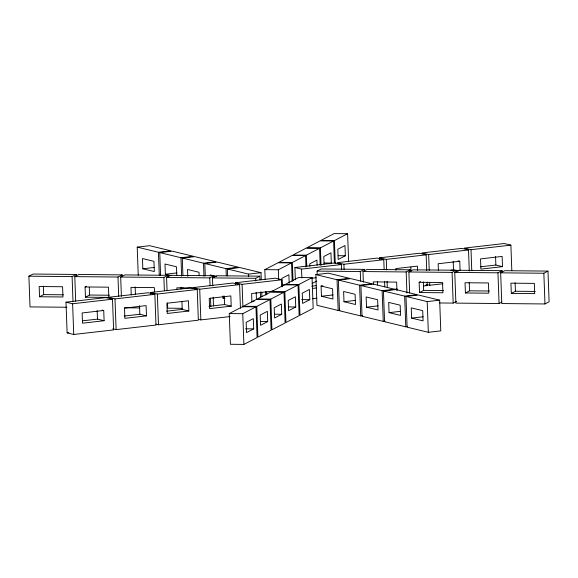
<?xml version="1.0" encoding="UTF-8"?>
<svg xmlns="http://www.w3.org/2000/svg" width="578" height="578" viewBox="0 0 578 578"><rect width="100%" height="100%" fill="white"/><g stroke="black" fill="none" stroke-linecap="round" stroke-linejoin="round"><path stroke-width="0.87" d="M66.918 307.25L30.027 306.904L28.9 276.19L33.025 274.044L76.217 274.449L76.282 276.205M28.9 276.19L72.098 276.595L76.217 274.449M75.696 301.189L74.793 276.624L78.919 274.478L122.11 274.882L122.175 276.638M39.55 296.76L62.944 296.976L62.569 286.746L39.174 286.522L39.55 296.76L43.675 294.614L63.472 294.794M85.074 286.955L108.462 287.172L108.837 297.403L85.443 297.186L85.074 286.955L86.447 286.24M74.793 276.624L117.991 277.028L122.11 274.882M121.394 296.355L120.686 277.05L124.812 274.904L168.01 275.309L168.075 277.064M85.443 297.186L89.568 295.04L109.365 295.228M120.686 277.05L163.885 277.454L168.01 275.309M167.064 290.64L166.58 277.483L170.705 275.338L213.903 275.742L213.968 277.498M166.58 277.483L209.778 277.888L213.903 275.742M212.769 285.807L212.48 277.91L216.598 275.764L259.797 276.168L259.927 279.68M265.179 279.297L264.825 269.644L278.025 262.773L291.522 262.903L292.201 281.327M212.48 277.91L255.671 278.314L259.797 276.168M223.036 295.914L223.13 298.472L224.502 297.757M264.825 269.644L278.329 269.767L291.522 262.903M305.545 255.606L292.049 255.483L278.849 262.347L292.345 262.47L305.545 255.606L305.964 267.014M319.569 248.309L306.073 248.186L292.873 255.05L306.369 255.18L319.569 248.309L320.176 264.984M333.593 241.019L320.089 240.889L306.896 247.76L320.393 247.883L333.593 241.019L334.395 262.954M347.609 233.722L334.113 233.591L320.913 240.462L334.416 240.585L347.609 233.722L348.642 261.798M229.264 313.572L242.457 306.701L255.96 306.831L257.087 337.538L243.887 344.409L230.391 344.278L229.264 313.572L242.76 313.695L255.96 306.831M269.977 299.534L256.48 299.411L243.287 306.275L256.784 306.398L269.977 299.534L271.104 330.24L257.911 337.111L256.784 306.398M284.528 284.817L271.328 291.68L284.824 291.811L298.024 284.94L299.151 315.653L285.951 322.517L284.824 291.811M329.727 263.886L331.317 263.062L330.941 252.832L323.796 256.545L324.077 264.218M345.341 255.765L338.188 259.486L337.812 249.255L344.965 245.534L345.341 255.765L338.137 255.7M317.206 274.629L317.076 271.118L321.202 268.972L364.4 269.377L364.458 271.133M270.807 299.108L284 292.237L285.127 322.95L271.927 329.814L270.807 299.108L257.304 298.978L270.504 292.114L284 292.237M298.848 284.513L312.048 277.65L313.175 308.356L299.975 315.227L298.848 284.513L285.351 284.39L298.544 277.519L312.048 277.65M312.156 283.466L316.809 281.038M317.076 271.118L360.275 271.523L364.4 269.377M363.36 282.078L362.97 271.552L367.095 269.406L410.293 269.81L410.358 271.566M253.684 328.875L246.539 332.596L246.163 322.358L253.309 318.644L253.684 328.875L245.585 328.795M267.708 321.578L260.555 325.298L260.187 315.068L267.332 311.347L267.708 321.578L260.505 321.512M281.724 314.28L274.579 318.001L274.203 307.771L281.349 304.05L281.724 314.28L274.528 314.215M295.748 306.99L288.603 310.704L288.227 300.473L295.372 296.76L295.748 306.99L288.552 306.918M309.772 299.693L302.626 303.414L302.251 293.176L309.396 289.462L309.772 299.693L301.673 299.614M362.97 271.552L406.168 271.956L410.293 269.81M409.636 293.039L408.87 271.978L412.988 269.832L456.187 270.237L456.252 271.992M419.144 282.31L442.538 282.534L442.907 292.764L419.52 292.54L419.144 282.31L420.517 281.594M408.87 271.978L452.061 272.382L456.187 270.237M501.834 302.092L499.081 303.522L455.89 303.118L454.763 272.411L458.881 270.266L502.08 270.67L502.145 272.426M419.52 292.54L423.645 290.394L443.434 290.582M454.763 272.411L497.954 272.816L502.08 270.67M500.656 272.838L504.782 270.692L547.973 271.096L549.1 301.81L544.975 303.956L501.783 303.551L500.656 272.838L543.847 273.242L547.973 271.096M465.413 292.974L488.807 293.191L488.432 282.96L465.037 282.743L465.413 292.974L469.538 290.828L489.328 291.009M439.692 302.966L453.188 303.096L456.627 301.304M511.306 293.4L534.701 293.624L534.325 283.386L510.93 283.169L511.306 293.4L515.432 291.254L535.228 291.442M137.217 247.124L149.673 245.701L170.886 250.838L158.423 252.268L137.217 247.124L138.243 275.207M159.752 252.586L172.215 251.163L193.428 256.3L180.965 257.73L159.752 252.586L160.59 275.403M182.287 258.048L194.75 256.625L215.962 261.762L203.499 263.192L182.287 258.048L182.93 275.598M142.831 268.777L154.312 271.559L153.936 261.328L142.455 258.547L142.831 268.777L154.398 267.448M204.829 263.51L217.285 262.087L238.497 267.224L226.034 268.654L204.829 263.51L205.277 275.8M176.789 275.316L176.478 266.79L164.99 264.009L165.366 274.239L176.933 272.91M227.624 275.995L227.364 268.972L239.827 267.549L261.032 272.686L261.292 279.709M295.358 279.795L294.91 267.513L334.785 262.947L341.417 264.551L341.605 269.818M379.71 259.558L379.645 257.802L419.52 253.236L426.152 254.84L426.73 270.634M227.364 268.972L248.576 274.116L261.032 272.686M294.91 267.513L301.543 269.117L341.417 264.551M383.785 259.695L377.152 258.091L337.277 262.658L343.91 264.262L383.785 259.695L384.139 269.348M379.645 257.802L386.277 259.406L426.152 254.84M468.52 249.985L461.887 248.381L422.012 252.947L428.645 254.551L468.52 249.985L469.285 271.046M510.887 245.13L504.254 243.526L464.38 248.092L471.012 249.696L510.887 245.13L511.819 270.576M183.869 288.234L180.394 288.032M65.993 302.164L105.868 297.591L112.493 299.194L113.62 329.908L73.746 334.474L67.113 332.87L65.993 302.164L72.618 303.768L112.493 299.194M150.786 294.202L150.728 292.454L190.603 287.88L197.228 289.484L198.355 320.198L158.48 324.764L155.995 324.164M235.521 284.492L235.456 282.743L275.338 278.17L281.963 279.774L282.223 286.796M315.841 274.601L328.297 273.17L349.509 278.314L337.046 279.745L315.841 274.601L316.968 305.314L338.173 310.451L339.958 310.249M154.861 294.339L148.235 292.735L108.361 297.309L114.986 298.913L154.861 294.339L155.988 325.053L116.113 329.619L112.797 328.817M150.728 292.454L157.353 294.058L197.228 289.484M239.595 284.629L232.97 283.025L193.095 287.598L199.721 289.202L239.595 284.629L240.462 308.32M235.456 282.743L242.088 284.347L281.963 279.774M311.918 278.213L316.238 277.715M460.095 270.649L459.748 261.27L438.16 263.749L438.406 270.569M338.376 280.063L350.839 278.632L372.051 283.776L359.588 285.207L338.376 280.063L339.503 310.776L360.715 315.913L362.493 315.711M311.715 286.146L316.029 285.648M450.905 270.193L453.499 269.897L458.47 271.104M480.318 266.819L495.866 265.042L502.492 266.646L502.116 256.415L480.528 258.893L480.903 269.124L502.492 266.646M103.729 310.487L82.134 312.958L82.51 323.189L104.105 320.718L103.729 310.487L102.075 310.083M273.199 291.066L251.603 293.537L251.914 302.063M321.079 286.016L332.567 288.805L332.935 299.036L321.455 296.254L321.079 286.016L322.856 285.814M312.293 288.444L316.614 287.952M385.027 321.173L383.25 321.375L362.038 316.238L360.91 285.525L373.374 284.101L394.586 289.238M82.791 320.79L97.472 319.107L104.105 320.718M124.292 316.036L139.84 314.251L146.472 315.863L146.097 305.632L124.501 308.103L124.877 318.334L146.472 315.863M166.659 311.181L182.207 309.396L188.84 311.007L188.464 300.777L166.869 303.248L167.244 313.478L188.84 311.007M209.026 306.326L224.575 304.541L231.207 306.152L230.832 295.922L209.236 298.393L209.612 308.623L231.207 306.152M251.394 301.47L253.988 301.174M321.455 296.254L333.022 294.925M312.416 298.71L316.845 298.205M360.91 285.525L382.123 290.669L397.151 289M423.732 285.958L427.272 285.546L427.149 282.042M426.456 284.463L429.765 285.265L443.059 283.74M383.452 290.987L395.908 289.564L417.121 294.701L404.658 296.131L383.452 290.987L384.572 321.7L405.785 326.837L407.569 326.635M67.113 332.87L68.89 332.668M343.989 301.716L355.477 304.498L355.102 294.267L343.614 291.478L343.989 301.716L355.557 300.387M198.362 319.309L200.848 319.909L230.087 316.563M405.987 296.449L418.45 295.026L439.656 300.163L440.783 330.876L428.327 332.299L407.114 327.162L405.987 296.449L427.2 301.593L439.656 300.163M366.524 307.178L378.012 309.96L377.636 299.729L366.149 296.94L366.524 307.178L378.099 305.849M389.059 312.64L400.547 315.422L400.171 305.191L388.691 302.402L389.059 312.64L400.633 311.311M411.601 318.102L423.089 320.884L422.713 310.653L411.225 307.864L411.601 318.102L423.168 316.773M324.114 262.99L331.317 263.062M282.05 284.882L298.024 284.94M193.955 287.974L176.861 287.815L176.926 289.52M223.13 298.472L224.929 298.494M124.516 307.785L139.811 307.93M182.106 308.327L167.707 308.19L167.519 302.93M458.094 260.873L459.748 261.27M425.618 285.149L427.272 285.546M210.067 274.933L216.627 276.522M165.366 274.239L171.11 275.634M543.847 273.242L544.975 303.956M515.121 282.729L515.432 291.254M497.954 272.816L499.081 303.522M495.556 256.516L495.866 265.042M471.012 249.696L471.778 270.757M469.228 282.302L469.538 290.828M453.188 261.372L453.499 269.897M452.061 272.382L453.188 303.096M428.645 254.551L429.223 270.345M429.671 282.635L429.765 285.265M427.2 301.593L428.327 332.299M423.327 281.869L423.645 290.394M417.54 270.388L417.381 266.126L395.793 268.604L395.851 270.309M410.85 267.079L411.009 271.342M406.168 271.956L406.941 293.01M404.658 296.131L405.785 326.837M396.956 290.626L396.638 282.1L373.251 281.883L373.345 284.441M386.277 259.406L386.66 269.94M387.079 281.341L387.303 287.49M384.587 281.631L384.782 286.898M382.123 290.669L383.25 321.375M377.434 281.443L377.564 284.853M360.275 271.523L360.629 281.175M359.588 285.207L360.715 315.913M343.91 264.262L344.098 269.529M337.046 279.745L338.173 310.451M334.416 240.585L335.254 263.402M320.393 247.883L321.036 265.432M317.105 265.237L316.917 260.122L309.772 263.843L309.866 266.4M306.369 255.18L306.788 266.581M301.543 269.117L301.861 277.895M292.345 262.47L293.024 280.901M289.188 283.242L288.877 274.716L281.724 278.437L282.006 286.11M278.329 269.767L278.683 279.42M266.66 292.013L266.754 294.57M265.634 291.579L265.764 295.091M261.74 291.991L261.906 296.377M260.375 291.962L260.57 297.229M255.671 278.314L255.765 280.944M256.184 292.352L256.444 299.375M248.576 274.116L248.67 276.746M242.088 284.347L242.926 307.156M242.76 313.695L243.887 344.409M226.034 268.654L226.294 275.677M224.264 296.015L224.575 304.541M213.188 297.215L213.506 305.986M209.778 277.888L210.067 285.785M210.515 298.067L210.84 306.839M203.499 263.192L203.983 276.356M199.721 289.202L200.848 319.909M199.135 275.663L199.013 272.252L187.525 269.471L187.778 276.291M180.965 257.73L181.637 276.154M181.926 301.723L182.207 309.396M181.044 287.374L181.109 289.079M163.885 277.454L164.369 290.618M158.423 252.268L159.261 275.077M157.353 294.058L158.48 324.764M154.514 291.868L154.355 287.606L130.968 287.382L131.249 295.055M139.529 305.726L139.84 314.251M135.151 286.941L135.433 294.614M117.991 277.028L118.7 296.333M114.986 298.913L116.113 329.619M97.162 310.581L97.472 319.107M89.287 287.367L89.568 295.04M72.098 276.595L72.994 301.167M72.618 303.768L73.746 334.474M43.364 286.088L43.675 294.614"/></g></svg>
